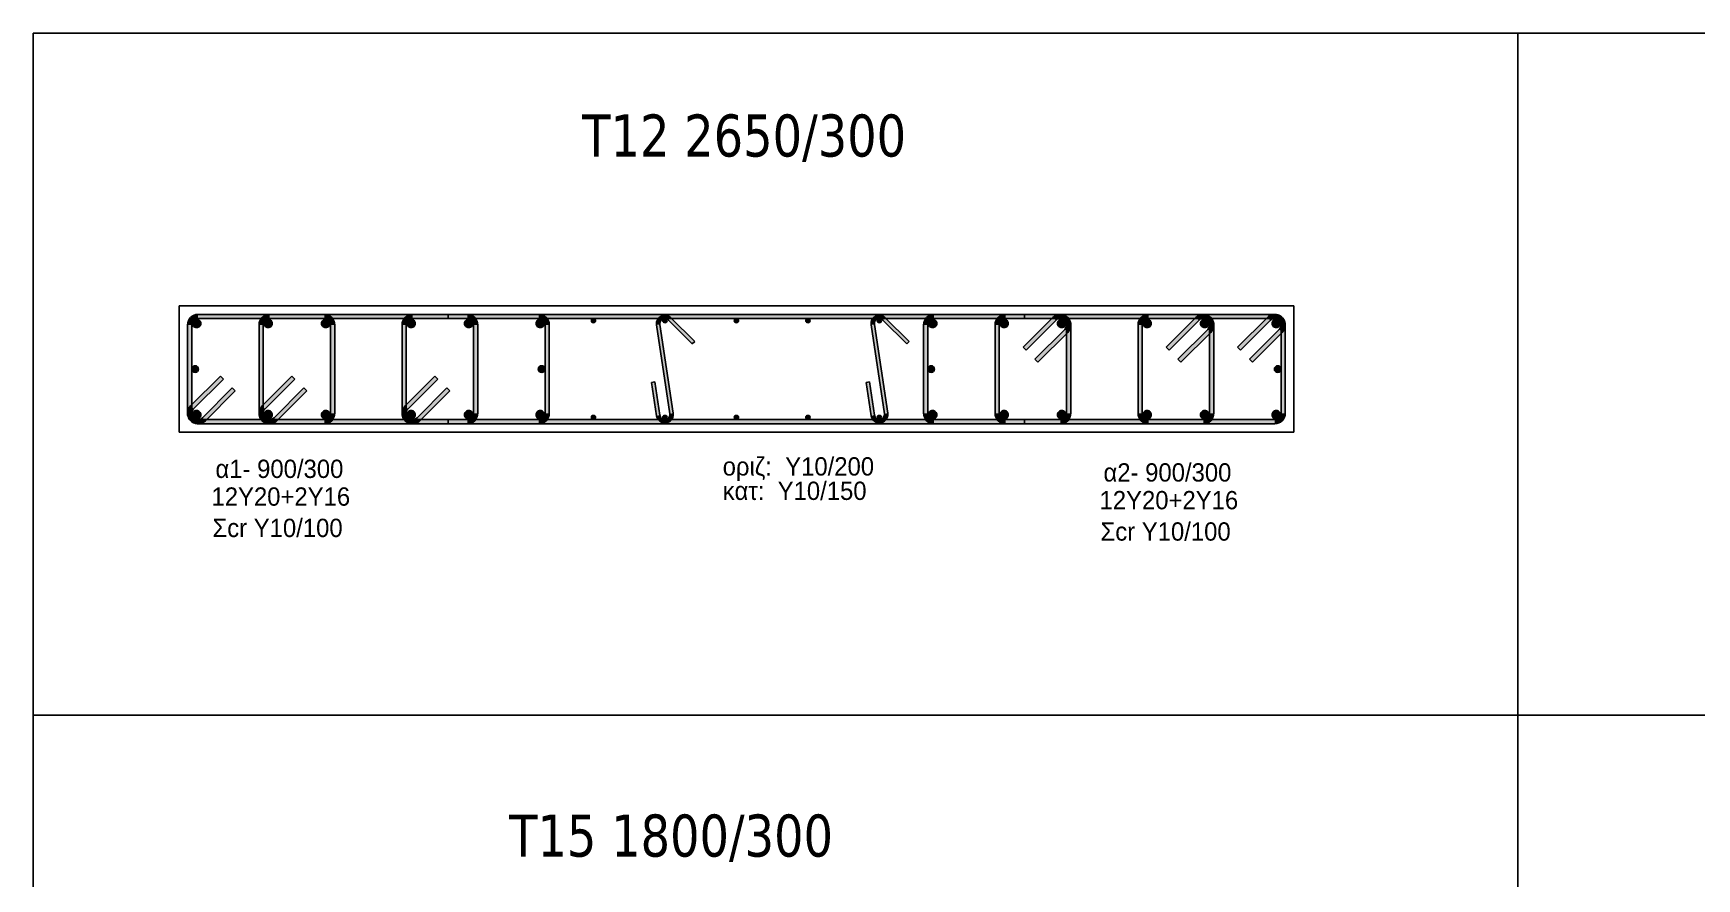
# Model space of a CAD drawing. Header units: millimetres. Extents: x -2171 to 1563, y -1758 to -1505.
# Drawn here: x -298.93 to -279.16, y -1600.3 to -1590.25 of the extents above; entities that cross this region are included whole.
import ezdxf

# ---------------------------------------------------------------- set-up
doc = ezdxf.new("R2010")
doc.units = ezdxf.units.MM
for name, color, linetype in [('-S_TEXT', 3, 'Continuous'), ('Col_Det', 7, 'Continuous'), ('Col_Det_Fill', 7, 'Continuous'), ('Geo_Col_Pro_1', 7, 'Continuous'), ('pinakaki', 153, 'Continuous')]:
    doc.layers.add(name, color=color, linetype=linetype)
doc.styles.add('S1Arl22_b_934_161', font='arial.ttf', dxfattribs={"width": 0.933629, "height": 0.002175})
doc.styles.get("Standard").update_dxf_attribs({"font": 'tahoma.ttf'})

msp = doc.modelspace()

# ---------------------------------------------------------------- hatches: boundary and pattern name
at = {"layer": 'Col_Det_Fill'}
for color, points in [(252, [(-296.9753, -1593.6397), (-296.9753, -1593.5897, 0.4142136), (-297.1003, -1593.7147), (-297.0503, -1593.7147, -0.4142136)]), (12, [(-297.043, -1593.697, 0.4142136), (-296.993, -1593.747, 0.4142136), (-296.943, -1593.697, 0.4142136), (-296.993, -1593.647, 0.4142136)]), (252, [(-292.9253, -1593.6397), (-292.9253, -1593.5897), (-296.9753, -1593.5897), (-296.9753, -1593.6397)]), (252, [(-296.1253, -1593.6397), (-296.1253, -1593.5897, 0.4142136), (-296.2503, -1593.7147), (-296.2003, -1593.7147, -0.4142136)]), (56, [(-296.193, -1593.697, 0.4142136), (-296.143, -1593.747, 0.4142136), (-296.093, -1593.697, 0.4142136), (-296.143, -1593.647, 0.4142136)]), (252, [(-295.4753, -1593.6397), (-295.4753, -1593.5897), (-296.1253, -1593.5897), (-296.1253, -1593.6397)]), (56, [(-295.5076, -1593.697, 0.4142136), (-295.4576, -1593.747, 0.4142136), (-295.4076, -1593.697, 0.4142136), (-295.4576, -1593.647, 0.4142136)]), (252, [(-295.4003, -1593.7147), (-295.3503, -1593.7147, 0.4142136), (-295.4753, -1593.5897), (-295.4753, -1593.6397, -0.4142136)]), (252, [(-294.4253, -1593.6397), (-294.4253, -1593.5897, 0.4142136), (-294.5503, -1593.7147), (-294.5003, -1593.7147, -0.4142136)]), (56, [(-294.493, -1593.697, 0.4142136), (-294.443, -1593.747, 0.4142136), (-294.393, -1593.697, 0.4142136), (-294.443, -1593.647, 0.4142136)]), (252, [(-293.7753, -1593.6397), (-293.7753, -1593.5897), (-294.4253, -1593.5897), (-294.4253, -1593.6397)]), (252, [(-287.1488, -1593.6397), (-287.1488, -1593.5897), (-294.0018, -1593.5897), (-294.0018, -1593.6397)]), (56, [(-293.8076, -1593.697, 0.4142136), (-293.7576, -1593.747, 0.4142136), (-293.7076, -1593.697, 0.4142136), (-293.7576, -1593.647, 0.4142136)]), (252, [(-293.7003, -1593.7147), (-293.6503, -1593.7147, 0.4142136), (-293.7753, -1593.5897), (-293.7753, -1593.6397, -0.4142136)]), (12, [(-292.9576, -1593.697, 0.4142136), (-292.9076, -1593.747, 0.4142136), (-292.8576, -1593.697, 0.4142136), (-292.9076, -1593.647, 0.4142136)]), (252, [(-292.8503, -1593.7147), (-292.8003, -1593.7147, 0.4142136), (-292.9253, -1593.5897), (-292.9253, -1593.6397, -0.4142136)]), (133, [(-292.2999, -1593.6647, 0.4142136), (-292.2749, -1593.6897, 0.4142136), (-292.2499, -1593.6647, 0.4142136), (-292.2749, -1593.6397, 0.4142136)]), (252, [(-291.524, -1593.7145), (-291.4844, -1593.7086, -0.7233449), (-291.3827, -1593.6572), (-291.3544, -1593.629, 0.7233449)]), (133, [(-291.4501, -1593.6647, 0.4142136), (-291.4251, -1593.6897, 0.4142136), (-291.4001, -1593.6647, 0.4142136), (-291.4251, -1593.6397, 0.4142136)]), (252, [(-291.3544, -1593.629), (-291.3827, -1593.6572), (-291.0998, -1593.9401), (-291.0716, -1593.9118)]), (133, [(-290.6003, -1593.6647, 0.4142136), (-290.5753, -1593.6897, 0.4142136), (-290.5503, -1593.6647, 0.4142136), (-290.5753, -1593.6397, 0.4142136)]), (133, [(-289.7505, -1593.6647, 0.4142136), (-289.7255, -1593.6897, 0.4142136), (-289.7005, -1593.6647, 0.4142136), (-289.7255, -1593.6397, 0.4142136)]), (252, [(-288.9746, -1593.7145), (-288.935, -1593.7086, -0.7233449), (-288.8333, -1593.6572), (-288.805, -1593.629, 0.7233449)]), (133, [(-288.9007, -1593.6647, 0.4142136), (-288.8757, -1593.6897, 0.4142136), (-288.8507, -1593.6647, 0.4142136), (-288.8757, -1593.6397, 0.4142136)]), (252, [(-288.805, -1593.629), (-288.8333, -1593.6572), (-288.5504, -1593.9401), (-288.5222, -1593.9118)]), (252, [(-288.2253, -1593.6397), (-288.2253, -1593.5897, 0.4142136), (-288.3503, -1593.7147), (-288.3003, -1593.7147, -0.4142136)]), (12, [(-288.193, -1593.697, 0.4142136), (-288.243, -1593.647, 0.4142136), (-288.293, -1593.697, 0.4142136), (-288.243, -1593.747, 0.4142136)]), (252, [(-284.1753, -1593.6397), (-284.1753, -1593.5897), (-288.2253, -1593.5897), (-288.2253, -1593.6397)]), (252, [(-287.3753, -1593.6397), (-287.3753, -1593.5897, 0.4142136), (-287.5003, -1593.7147), (-287.4503, -1593.7147, -0.4142136)]), (56, [(-287.343, -1593.697, 0.4142136), (-287.393, -1593.647, 0.4142136), (-287.443, -1593.697, 0.4142136), (-287.393, -1593.747, 0.4142136)]), (252, [(-286.7253, -1593.6397), (-286.7253, -1593.5897), (-287.3753, -1593.5897), (-287.3753, -1593.6397)]), (252, [(-286.7783, -1593.6616), (-286.8137, -1593.6263), (-287.1672, -1593.9798), (-287.1319, -1594.0152)]), (252, [(-286.6503, -1593.7147), (-286.6003, -1593.7147, 0.6681786), (-286.8137, -1593.6263), (-286.7783, -1593.6616, -0.6681786)]), (56, [(-286.6576, -1593.697, 0.4142136), (-286.7076, -1593.647, 0.4142136), (-286.7576, -1593.697, 0.4142136), (-286.7076, -1593.747, 0.4142136)]), (252, [(-286.6723, -1593.7677), (-286.6369, -1593.8031, 0.6681786), (-286.7253, -1593.5897), (-286.7253, -1593.6397, -0.6681786)]), (252, [(-285.6753, -1593.6397), (-285.6753, -1593.5897, 0.4142136), (-285.8003, -1593.7147), (-285.7503, -1593.7147, -0.4142136)]), (56, [(-285.643, -1593.697, 0.4142136), (-285.693, -1593.647, 0.4142136), (-285.743, -1593.697, 0.4142136), (-285.693, -1593.747, 0.4142136)]), (252, [(-285.0253, -1593.6397), (-285.0253, -1593.5897), (-285.6753, -1593.5897), (-285.6753, -1593.6397)]), (252, [(-285.0783, -1593.6616), (-285.1137, -1593.6263), (-285.4672, -1593.9798), (-285.4319, -1594.0152)]), (252, [(-284.9503, -1593.7147), (-284.9003, -1593.7147, 0.6681786), (-285.1137, -1593.6263), (-285.0783, -1593.6616, -0.6681786)]), (56, [(-284.9576, -1593.697, 0.4142136), (-285.0076, -1593.647, 0.4142136), (-285.0576, -1593.697, 0.4142136), (-285.0076, -1593.747, 0.4142136)]), (252, [(-284.9723, -1593.7677), (-284.9369, -1593.8031, 0.6681786), (-285.0253, -1593.5897), (-285.0253, -1593.6397, -0.6681786)]), (252, [(-284.2283, -1593.6616), (-284.2637, -1593.6263), (-284.6172, -1593.9798), (-284.5819, -1594.0152)]), (252, [(-284.1003, -1593.7147), (-284.0503, -1593.7147, 0.6681786), (-284.2637, -1593.6263), (-284.2283, -1593.6616, -0.6681786)]), (12, [(-284.1076, -1593.697, 0.4142136), (-284.1576, -1593.647, 0.4142136), (-284.2076, -1593.697, 0.4142136), (-284.1576, -1593.747, 0.4142136)]), (252, [(-284.1223, -1593.7677), (-284.0869, -1593.8031, 0.6681786), (-284.1753, -1593.5897), (-284.1753, -1593.6397, -0.6681786)]), (252, [(-297.0503, -1593.7147), (-297.1003, -1593.7147), (-297.1003, -1594.7647), (-297.0503, -1594.7647)]), (252, [(-296.2003, -1593.7147), (-296.2503, -1593.7147), (-296.2503, -1594.7647), (-296.2003, -1594.7647)]), (252, [(-295.4003, -1594.7647), (-295.3503, -1594.7647), (-295.3503, -1593.7147), (-295.4003, -1593.7147)]), (252, [(-294.5003, -1593.7147), (-294.5503, -1593.7147), (-294.5503, -1594.7647), (-294.5003, -1594.7647)]), (252, [(-293.7003, -1594.7647), (-293.6503, -1594.7647), (-293.6503, -1593.7147), (-293.7003, -1593.7147)]), (252, [(-292.8503, -1594.7647), (-292.8003, -1594.7647), (-292.8003, -1593.7147), (-292.8503, -1593.7147)]), (252, [(-291.3658, -1594.7708), (-291.3262, -1594.7649), (-291.4844, -1593.7086), (-291.524, -1593.7145)]), (252, [(-288.8164, -1594.7708), (-288.7768, -1594.7649), (-288.935, -1593.7086), (-288.9746, -1593.7145)]), (252, [(-288.3003, -1593.7147), (-288.3503, -1593.7147), (-288.3503, -1594.7647), (-288.3003, -1594.7647)]), (252, [(-287.4503, -1593.7147), (-287.5003, -1593.7147), (-287.5003, -1594.7647), (-287.4503, -1594.7647)]), (252, [(-287.0258, -1594.1213), (-286.9905, -1594.1566), (-286.6369, -1593.8031), (-286.6723, -1593.7677)]), (252, [(-286.6503, -1594.7647), (-286.6003, -1594.7647), (-286.6003, -1593.7147), (-286.6503, -1593.7147)]), (252, [(-285.7503, -1593.7147), (-285.8003, -1593.7147), (-285.8003, -1594.7647), (-285.7503, -1594.7647)]), (252, [(-285.3258, -1594.1213), (-285.2905, -1594.1566), (-284.9369, -1593.8031), (-284.9723, -1593.7677)]), (252, [(-284.9503, -1594.7647), (-284.9003, -1594.7647), (-284.9003, -1593.7147), (-284.9503, -1593.7147)]), (252, [(-284.4758, -1594.1213), (-284.4405, -1594.1566), (-284.0869, -1593.8031), (-284.1223, -1593.7677)]), (252, [(-284.1003, -1594.7647), (-284.0503, -1594.7647), (-284.0503, -1593.7147), (-284.1003, -1593.7147)]), (12, [(-297.0503, -1594.2397, 0.4142136), (-297.0103, -1594.2797, 0.4142136), (-296.9703, -1594.2397, 0.4142136), (-297.0103, -1594.1997, 0.4142136)]), (12, [(-292.9303, -1594.2397, 0.4142136), (-292.8903, -1594.2797, 0.4142136), (-292.8503, -1594.2397, 0.4142136), (-292.8903, -1594.1997, 0.4142136)]), (12, [(-288.2203, -1594.2397, 0.4142136), (-288.2603, -1594.1997, 0.4142136), (-288.3003, -1594.2397, 0.4142136), (-288.2603, -1594.2797, 0.4142136)]), (12, [(-284.1003, -1594.2397, 0.4142136), (-284.1403, -1594.1997, 0.4142136), (-284.1803, -1594.2397, 0.4142136), (-284.1403, -1594.2797, 0.4142136)]), (252, [(-296.6748, -1594.3581), (-296.7101, -1594.3227), (-297.0637, -1594.6763), (-297.0283, -1594.7116)]), (252, [(-296.9223, -1594.8177), (-296.8869, -1594.8531), (-296.5334, -1594.4995), (-296.5687, -1594.4642)]), (252, [(-295.8248, -1594.3581), (-295.8601, -1594.3227), (-296.2137, -1594.6763), (-296.1783, -1594.7116)]), (252, [(-296.0723, -1594.8177), (-296.0369, -1594.8531), (-295.6834, -1594.4995), (-295.7187, -1594.4642)]), (252, [(-294.1248, -1594.3581), (-294.1601, -1594.3227), (-294.5137, -1594.6763), (-294.4783, -1594.7116)]), (252, [(-294.3723, -1594.8177), (-294.3369, -1594.8531), (-293.9834, -1594.4995), (-294.0187, -1594.4642)]), (252, [(-291.5437, -1594.393), (-291.5833, -1594.3989), (-291.524, -1594.7945), (-291.4844, -1594.7886)]), (252, [(-288.9943, -1594.393), (-289.0339, -1594.3989), (-288.9746, -1594.7945), (-288.935, -1594.7886)]), (252, [(-297.0283, -1594.7116), (-297.0637, -1594.6763, 0.6681786), (-296.9753, -1594.8897), (-296.9753, -1594.8397, -0.6681786)]), (252, [(-296.1783, -1594.7116), (-296.2137, -1594.6763, 0.6681786), (-296.1253, -1594.8897), (-296.1253, -1594.8397, -0.6681786)]), (252, [(-294.4783, -1594.7116), (-294.5137, -1594.6763, 0.6681786), (-294.4253, -1594.8897), (-294.4253, -1594.8397, -0.6681786)]), (252, [(-297.0503, -1594.7647), (-297.1003, -1594.7647, 0.6681786), (-296.8869, -1594.8531), (-296.9223, -1594.8177, -0.6681786)]), (12, [(-297.043, -1594.7823, 0.4142136), (-296.993, -1594.8323, 0.4142136), (-296.943, -1594.7823, 0.4142136), (-296.993, -1594.7323, 0.4142136)]), (252, [(-296.9753, -1594.8397), (-296.9753, -1594.8897), (-292.9253, -1594.8897), (-292.9253, -1594.8397)]), (252, [(-296.2003, -1594.7647), (-296.2503, -1594.7647, 0.6681786), (-296.0369, -1594.8531), (-296.0723, -1594.8177, -0.6681786)]), (56, [(-296.193, -1594.7823, 0.4142136), (-296.143, -1594.8323, 0.4142136), (-296.093, -1594.7823, 0.4142136), (-296.143, -1594.7323, 0.4142136)]), (252, [(-296.1253, -1594.8397), (-296.1253, -1594.8897), (-295.4753, -1594.8897), (-295.4753, -1594.8397)]), (56, [(-295.5076, -1594.7823, 0.4142136), (-295.4576, -1594.8323, 0.4142136), (-295.4076, -1594.7823, 0.4142136), (-295.4576, -1594.7323, 0.4142136)]), (252, [(-295.4753, -1594.8397), (-295.4753, -1594.8897, 0.4142136), (-295.3503, -1594.7647), (-295.4003, -1594.7647, -0.4142136)]), (252, [(-294.5003, -1594.7647), (-294.5503, -1594.7647, 0.6681786), (-294.3369, -1594.8531), (-294.3723, -1594.8177, -0.6681786)]), (56, [(-294.493, -1594.7823, 0.4142136), (-294.443, -1594.8323, 0.4142136), (-294.393, -1594.7823, 0.4142136), (-294.443, -1594.7323, 0.4142136)]), (252, [(-294.4253, -1594.8397), (-294.4253, -1594.8897), (-293.7753, -1594.8897), (-293.7753, -1594.8397)]), (252, [(-294.0018, -1594.8397), (-294.0018, -1594.8897), (-287.1488, -1594.8897), (-287.1488, -1594.8397)]), (56, [(-293.8076, -1594.7823, 0.4142136), (-293.7576, -1594.8323, 0.4142136), (-293.7076, -1594.7823, 0.4142136), (-293.7576, -1594.7323, 0.4142136)]), (252, [(-293.7753, -1594.8397), (-293.7753, -1594.8897, 0.4142136), (-293.6503, -1594.7647), (-293.7003, -1594.7647, -0.4142136)]), (12, [(-292.9576, -1594.7823, 0.4142136), (-292.9076, -1594.8323, 0.4142136), (-292.8576, -1594.7823, 0.4142136), (-292.9076, -1594.7323, 0.4142136)]), (252, [(-292.9253, -1594.8397), (-292.9253, -1594.8897, 0.4142136), (-292.8003, -1594.7647), (-292.8503, -1594.7647, -0.4142136)]), (133, [(-292.2999, -1594.8147, 0.4142136), (-292.2749, -1594.8397, 0.4142136), (-292.2499, -1594.8147, 0.4142136), (-292.2749, -1594.7897, 0.4142136)]), (252, [(-291.4844, -1594.7886), (-291.524, -1594.7945, 1), (-291.3262, -1594.7649), (-291.3658, -1594.7708, -1)]), (133, [(-291.4501, -1594.8147, 0.4142136), (-291.4251, -1594.8397, 0.4142136), (-291.4001, -1594.8147, 0.4142136), (-291.4251, -1594.7897, 0.4142136)]), (133, [(-290.6003, -1594.8147, 0.4142136), (-290.5753, -1594.8397, 0.4142136), (-290.5503, -1594.8147, 0.4142136), (-290.5753, -1594.7897, 0.4142136)]), (133, [(-289.7505, -1594.8147, 0.4142136), (-289.7255, -1594.8397, 0.4142136), (-289.7005, -1594.8147, 0.4142136), (-289.7255, -1594.7897, 0.4142136)]), (252, [(-288.935, -1594.7886), (-288.9746, -1594.7945, 1), (-288.7768, -1594.7649), (-288.8164, -1594.7708, -1)]), (133, [(-288.9007, -1594.8147, 0.4142136), (-288.8757, -1594.8397, 0.4142136), (-288.8507, -1594.8147, 0.4142136), (-288.8757, -1594.7897, 0.4142136)]), (252, [(-288.3003, -1594.7647), (-288.3503, -1594.7647, 0.4142136), (-288.2253, -1594.8897), (-288.2253, -1594.8397, -0.4142136)]), (12, [(-288.193, -1594.7823, 0.4142136), (-288.243, -1594.7323, 0.4142136), (-288.293, -1594.7823, 0.4142136), (-288.243, -1594.8323, 0.4142136)]), (252, [(-288.2253, -1594.8397), (-288.2253, -1594.8897), (-284.1753, -1594.8897), (-284.1753, -1594.8397)]), (252, [(-287.4503, -1594.7647), (-287.5003, -1594.7647, 0.4142136), (-287.3753, -1594.8897), (-287.3753, -1594.8397, -0.4142136)]), (56, [(-287.343, -1594.7823, 0.4142136), (-287.393, -1594.7323, 0.4142136), (-287.443, -1594.7823, 0.4142136), (-287.393, -1594.8323, 0.4142136)]), (252, [(-287.3753, -1594.8397), (-287.3753, -1594.8897), (-286.7253, -1594.8897), (-286.7253, -1594.8397)]), (56, [(-286.6576, -1594.7823, 0.4142136), (-286.7076, -1594.7323, 0.4142136), (-286.7576, -1594.7823, 0.4142136), (-286.7076, -1594.8323, 0.4142136)]), (252, [(-286.7253, -1594.8397), (-286.7253, -1594.8897, 0.4142136), (-286.6003, -1594.7647), (-286.6503, -1594.7647, -0.4142136)]), (252, [(-285.7503, -1594.7647), (-285.8003, -1594.7647, 0.4142136), (-285.6753, -1594.8897), (-285.6753, -1594.8397, -0.4142136)]), (56, [(-285.643, -1594.7823, 0.4142136), (-285.693, -1594.7323, 0.4142136), (-285.743, -1594.7823, 0.4142136), (-285.693, -1594.8323, 0.4142136)]), (252, [(-285.6753, -1594.8397), (-285.6753, -1594.8897), (-285.0253, -1594.8897), (-285.0253, -1594.8397)]), (56, [(-284.9576, -1594.7823, 0.4142136), (-285.0076, -1594.7323, 0.4142136), (-285.0576, -1594.7823, 0.4142136), (-285.0076, -1594.8323, 0.4142136)]), (252, [(-285.0253, -1594.8397), (-285.0253, -1594.8897, 0.4142136), (-284.9003, -1594.7647), (-284.9503, -1594.7647, -0.4142136)]), (12, [(-284.1076, -1594.7823, 0.4142136), (-284.1576, -1594.7323, 0.4142136), (-284.2076, -1594.7823, 0.4142136), (-284.1576, -1594.8323, 0.4142136)]), (252, [(-284.1753, -1594.8397), (-284.1753, -1594.8897, 0.4142136), (-284.0503, -1594.7647), (-284.1003, -1594.7647, -0.4142136)])]:
    msp.add_hatch(color=color, dxfattribs=at).paths.add_polyline_path(points)

# ---------------------------------------------------------------- linework, layer by layer
at = {"layer": '-S_TEXT', "ltscale": 5}
msp.add_lwpolyline([(-298.9343, -1590.2497), (-240.7868, -1590.2497), (-240.7868, -1630.2944), (-298.9343, -1630.2944)], close=True, dxfattribs=at)
at = {"layer": 'Col_Det', "color": 7}
for points in [[(-283.9503, -1593.4897), (-297.2003, -1593.4897)], [(-297.2003, -1593.4897), (-297.2003, -1594.9897)], [(-283.9503, -1594.9897), (-283.9503, -1593.4897)], [(-292.9253, -1593.5897), (-296.9753, -1593.5897)], [(-296.9753, -1593.6397), (-292.9253, -1593.6397)], [(-295.4753, -1593.5897), (-296.1253, -1593.5897)], [(-296.1253, -1593.6397), (-295.4753, -1593.6397)], [(-293.7753, -1593.5897), (-294.4253, -1593.5897)], [(-294.4253, -1593.6397), (-293.7753, -1593.6397)], [(-287.1488, -1593.5897), (-294.0018, -1593.5897)], [(-294.0018, -1593.5897), (-294.0018, -1593.6397)], [(-294.0018, -1593.6397), (-287.1488, -1593.6397)], [(-291.3827, -1593.6572), (-291.0998, -1593.9401)], [(-291.0716, -1593.9118), (-291.3544, -1593.629)], [(-288.8333, -1593.6572), (-288.5504, -1593.9401)], [(-288.5222, -1593.9118), (-288.805, -1593.629)], [(-284.1753, -1593.5897), (-288.2253, -1593.5897)], [(-288.2253, -1593.6397), (-284.1753, -1593.6397)], [(-286.7253, -1593.5897), (-287.3753, -1593.5897)], [(-287.3753, -1593.6397), (-286.7253, -1593.6397)], [(-286.8137, -1593.6263), (-287.1672, -1593.9798)], [(-287.1488, -1593.6397), (-287.1488, -1593.5897)], [(-287.1319, -1594.0152), (-286.7783, -1593.6616)], [(-285.0253, -1593.5897), (-285.6753, -1593.5897)], [(-285.6753, -1593.6397), (-285.0253, -1593.6397)], [(-285.1137, -1593.6263), (-285.4672, -1593.9798)], [(-285.4319, -1594.0152), (-285.0783, -1593.6616)], [(-284.2637, -1593.6263), (-284.6172, -1593.9798)], [(-284.5819, -1594.0152), (-284.2283, -1593.6616)], [(-297.1003, -1593.7147), (-297.1003, -1594.7647)], [(-297.0503, -1594.7647), (-297.0503, -1593.7147)], [(-296.2503, -1593.7147), (-296.2503, -1594.7647)], [(-296.2003, -1594.7647), (-296.2003, -1593.7147)], [(-295.4003, -1593.7147), (-295.4003, -1594.7647)], [(-295.3503, -1594.7647), (-295.3503, -1593.7147)], [(-294.5503, -1593.7147), (-294.5503, -1594.7647)], [(-294.5003, -1594.7647), (-294.5003, -1593.7147)], [(-293.7003, -1593.7147), (-293.7003, -1594.7647)], [(-293.6503, -1594.7647), (-293.6503, -1593.7147)], [(-292.8503, -1593.7147), (-292.8503, -1594.7647)], [(-292.8003, -1594.7647), (-292.8003, -1593.7147)], [(-291.524, -1593.7145), (-291.3658, -1594.7708)], [(-291.3262, -1594.7649), (-291.4844, -1593.7086)], [(-288.9746, -1593.7145), (-288.8164, -1594.7708)], [(-288.7768, -1594.7649), (-288.935, -1593.7086)], [(-288.3503, -1593.7147), (-288.3503, -1594.7647)], [(-288.3003, -1594.7647), (-288.3003, -1593.7147)], [(-287.5003, -1593.7147), (-287.5003, -1594.7647)], [(-287.4503, -1594.7647), (-287.4503, -1593.7147)], [(-286.6723, -1593.7677), (-287.0258, -1594.1213)], [(-286.9905, -1594.1566), (-286.6369, -1593.8031)], [(-286.6503, -1593.7147), (-286.6503, -1594.7647)], [(-286.6003, -1594.7647), (-286.6003, -1593.7147)], [(-285.8003, -1593.7147), (-285.8003, -1594.7647)], [(-285.7503, -1594.7647), (-285.7503, -1593.7147)], [(-284.9723, -1593.7677), (-285.3258, -1594.1213)], [(-285.2905, -1594.1566), (-284.9369, -1593.8031)], [(-284.9503, -1593.7147), (-284.9503, -1594.7647)], [(-284.9003, -1594.7647), (-284.9003, -1593.7147)], [(-284.1223, -1593.7677), (-284.4758, -1594.1213)], [(-284.4405, -1594.1566), (-284.0869, -1593.8031)], [(-284.1003, -1593.7147), (-284.1003, -1594.7647)], [(-284.0503, -1594.7647), (-284.0503, -1593.7147)], [(-291.0998, -1593.9401), (-291.0716, -1593.9118)], [(-288.5504, -1593.9401), (-288.5222, -1593.9118)], [(-287.1672, -1593.9798), (-287.1319, -1594.0152)], [(-285.4672, -1593.9798), (-285.4319, -1594.0152)], [(-284.6172, -1593.9798), (-284.5819, -1594.0152)], [(-287.0258, -1594.1213), (-286.9905, -1594.1566)], [(-285.3258, -1594.1213), (-285.2905, -1594.1566)], [(-284.4758, -1594.1213), (-284.4405, -1594.1566)], [(-296.7101, -1594.3227), (-297.0637, -1594.6763)], [(-297.0283, -1594.7116), (-296.6748, -1594.3581)], [(-296.5687, -1594.4642), (-296.9223, -1594.8177)], [(-296.6748, -1594.3581), (-296.7101, -1594.3227)], [(-296.5334, -1594.4995), (-296.5687, -1594.4642)], [(-295.8601, -1594.3227), (-296.2137, -1594.6763)], [(-296.1783, -1594.7116), (-295.8248, -1594.3581)], [(-295.7187, -1594.4642), (-296.0723, -1594.8177)], [(-295.8248, -1594.3581), (-295.8601, -1594.3227)], [(-295.6834, -1594.4995), (-295.7187, -1594.4642)], [(-294.1601, -1594.3227), (-294.5137, -1594.6763)], [(-294.4783, -1594.7116), (-294.1248, -1594.3581)], [(-294.0187, -1594.4642), (-294.3723, -1594.8177)], [(-294.1248, -1594.3581), (-294.1601, -1594.3227)], [(-293.9834, -1594.4995), (-294.0187, -1594.4642)], [(-291.5437, -1594.393), (-291.5833, -1594.3989)], [(-291.5833, -1594.3989), (-291.524, -1594.7945)], [(-291.4844, -1594.7886), (-291.5437, -1594.393)], [(-288.9943, -1594.393), (-289.0339, -1594.3989)], [(-289.0339, -1594.3989), (-288.9746, -1594.7945)], [(-288.935, -1594.7886), (-288.9943, -1594.393)], [(-296.8869, -1594.8531), (-296.5334, -1594.4995)], [(-296.0369, -1594.8531), (-295.6834, -1594.4995)], [(-294.3369, -1594.8531), (-293.9834, -1594.4995)], [(-292.9253, -1594.8397), (-296.9753, -1594.8397)], [(-295.4753, -1594.8397), (-296.1253, -1594.8397)], [(-293.7753, -1594.8397), (-294.4253, -1594.8397)], [(-294.0018, -1594.8397), (-294.0018, -1594.8897)], [(-287.1488, -1594.8397), (-294.0018, -1594.8397)], [(-284.1753, -1594.8397), (-288.2253, -1594.8397)], [(-286.7253, -1594.8397), (-287.3753, -1594.8397)], [(-287.1488, -1594.8897), (-287.1488, -1594.8397)], [(-285.0253, -1594.8397), (-285.6753, -1594.8397)], [(-297.2003, -1594.9897), (-283.9503, -1594.9897)], [(-296.9753, -1594.8897), (-292.9253, -1594.8897)], [(-296.1253, -1594.8897), (-295.4753, -1594.8897)], [(-294.4253, -1594.8897), (-293.7753, -1594.8897)], [(-294.0018, -1594.8897), (-287.1488, -1594.8897)], [(-288.2253, -1594.8897), (-284.1753, -1594.8897)], [(-287.3753, -1594.8897), (-286.7253, -1594.8897)], [(-285.6753, -1594.8897), (-285.0253, -1594.8897)]]:
    msp.add_lwpolyline(points, dxfattribs=at)
for points in [[(-296.9753, -1593.5897, 0.4142136), (-297.1003, -1593.7147)], [(-297.0503, -1593.7147, -0.4142136), (-296.9753, -1593.6397, -0.4142136)], [(-296.993, -1593.647, 0.4142136), (-297.043, -1593.697, 0.4142136)], [(-296.943, -1593.697, 0.4142136), (-296.993, -1593.647, 0.4142136)], [(-296.1253, -1593.5897, 0.4142136), (-296.2503, -1593.7147)], [(-296.2003, -1593.7147, -0.4142136), (-296.1253, -1593.6397, -0.4142136)], [(-296.143, -1593.647, 0.4142136), (-296.193, -1593.697, 0.4142136)], [(-296.093, -1593.697, 0.4142136), (-296.143, -1593.647, 0.4142136)], [(-295.4576, -1593.647, 0.4142136), (-295.5076, -1593.697, 0.4142136)], [(-295.3503, -1593.7147, 0.4142136), (-295.4753, -1593.5897)], [(-295.4753, -1593.6397, -0.4142136), (-295.4003, -1593.7147, -0.4142136)], [(-295.4076, -1593.697, 0.4142136), (-295.4576, -1593.647, 0.4142136)], [(-294.4253, -1593.5897, 0.4142136), (-294.5503, -1593.7147)], [(-294.5003, -1593.7147, -0.4142136), (-294.4253, -1593.6397, -0.4142136)], [(-294.443, -1593.647, 0.4142136), (-294.493, -1593.697, 0.4142136)], [(-294.393, -1593.697, 0.4142136), (-294.443, -1593.647, 0.4142136)], [(-293.7576, -1593.647, 0.4142136), (-293.8076, -1593.697, 0.4142136)], [(-293.6503, -1593.7147, 0.4142136), (-293.7753, -1593.5897)], [(-293.7753, -1593.6397, -0.4142136), (-293.7003, -1593.7147, -0.4142136)], [(-293.7076, -1593.697, 0.4142136), (-293.7576, -1593.647, 0.4142136)], [(-292.9076, -1593.647, 0.4142136), (-292.9576, -1593.697, 0.4142136)], [(-292.8003, -1593.7147, 0.4142136), (-292.9253, -1593.5897)], [(-292.9253, -1593.6397, -0.4142136), (-292.8503, -1593.7147, -0.4142136)], [(-292.8576, -1593.697, 0.4142136), (-292.9076, -1593.647, 0.4142136)], [(-292.2749, -1593.6397, 0.4142136), (-292.2999, -1593.6647, 0.4142136)], [(-292.2999, -1593.6647, 0.4142136), (-292.2749, -1593.6897, 0.4142136)], [(-292.2499, -1593.6647, 0.4142136), (-292.2749, -1593.6397, 0.4142136)], [(-292.2749, -1593.6897, 0.4142136), (-292.2499, -1593.6647, 0.4142136)], [(-291.3544, -1593.629, 0.7233449), (-291.524, -1593.7145, 0.7233449)], [(-291.4844, -1593.7086, -0.7233449), (-291.3827, -1593.6572)], [(-291.4251, -1593.6397, 0.4142136), (-291.4501, -1593.6647, 0.4142136)], [(-291.4501, -1593.6647, 0.4142136), (-291.4251, -1593.6897, 0.4142136)], [(-291.4001, -1593.6647, 0.4142136), (-291.4251, -1593.6397, 0.4142136)], [(-291.4251, -1593.6897, 0.4142136), (-291.4001, -1593.6647, 0.4142136)], [(-290.5753, -1593.6397, 0.4142136), (-290.6003, -1593.6647, 0.4142136)], [(-290.6003, -1593.6647, 0.4142136), (-290.5753, -1593.6897, 0.4142136)], [(-290.5503, -1593.6647, 0.4142136), (-290.5753, -1593.6397, 0.4142136)], [(-290.5753, -1593.6897, 0.4142136), (-290.5503, -1593.6647, 0.4142136)], [(-289.7255, -1593.6397, 0.4142136), (-289.7505, -1593.6647, 0.4142136)], [(-289.7505, -1593.6647, 0.4142136), (-289.7255, -1593.6897, 0.4142136)], [(-289.7005, -1593.6647, 0.4142136), (-289.7255, -1593.6397, 0.4142136)], [(-289.7255, -1593.6897, 0.4142136), (-289.7005, -1593.6647, 0.4142136)], [(-288.805, -1593.629, 0.7233449), (-288.9746, -1593.7145, 0.7233449)], [(-288.935, -1593.7086, -0.7233449), (-288.8333, -1593.6572)], [(-288.8757, -1593.6397, 0.4142136), (-288.9007, -1593.6647, 0.4142136)], [(-288.9007, -1593.6647, 0.4142136), (-288.8757, -1593.6897, 0.4142136)], [(-288.8507, -1593.6647, 0.4142136), (-288.8757, -1593.6397, 0.4142136)], [(-288.8757, -1593.6897, 0.4142136), (-288.8507, -1593.6647, 0.4142136)], [(-288.2253, -1593.5897, 0.4142136), (-288.3503, -1593.7147)], [(-288.3003, -1593.7147, -0.4142136), (-288.2253, -1593.6397, -0.4142136)], [(-288.243, -1593.647, 0.4142136), (-288.293, -1593.697, 0.4142136)], [(-288.193, -1593.697, 0.4142136), (-288.243, -1593.647, 0.4142136)], [(-287.3753, -1593.5897, 0.4142136), (-287.5003, -1593.7147)], [(-287.4503, -1593.7147, -0.4142136), (-287.3753, -1593.6397, -0.4142136)], [(-287.393, -1593.647, 0.4142136), (-287.443, -1593.697, 0.4142136)], [(-287.343, -1593.697, 0.4142136), (-287.393, -1593.647, 0.4142136)], [(-286.6003, -1593.7147, 0.6681786), (-286.8137, -1593.6263)], [(-286.7783, -1593.6616, -0.6681786), (-286.6503, -1593.7147, -0.6681786)], [(-286.7076, -1593.647, 0.4142136), (-286.7576, -1593.697, 0.4142136)], [(-286.6369, -1593.8031, 0.6681786), (-286.7253, -1593.5897)], [(-286.7253, -1593.6397, -0.6681786), (-286.6723, -1593.7677, -0.6681786)], [(-286.6576, -1593.697, 0.4142136), (-286.7076, -1593.647, 0.4142136)], [(-285.6753, -1593.5897, 0.4142136), (-285.8003, -1593.7147)], [(-285.7503, -1593.7147, -0.4142136), (-285.6753, -1593.6397, -0.4142136)], [(-285.693, -1593.647, 0.4142136), (-285.743, -1593.697, 0.4142136)], [(-285.643, -1593.697, 0.4142136), (-285.693, -1593.647, 0.4142136)], [(-284.9003, -1593.7147, 0.6681786), (-285.1137, -1593.6263)], [(-285.0783, -1593.6616, -0.6681786), (-284.9503, -1593.7147, -0.6681786)], [(-285.0076, -1593.647, 0.4142136), (-285.0576, -1593.697, 0.4142136)], [(-284.9369, -1593.8031, 0.6681786), (-285.0253, -1593.5897)], [(-285.0253, -1593.6397, -0.6681786), (-284.9723, -1593.7677, -0.6681786)], [(-284.9576, -1593.697, 0.4142136), (-285.0076, -1593.647, 0.4142136)], [(-284.0503, -1593.7147, 0.6681786), (-284.2637, -1593.6263)], [(-284.2283, -1593.6616, -0.6681786), (-284.1003, -1593.7147, -0.6681786)], [(-284.1576, -1593.647, 0.4142136), (-284.2076, -1593.697, 0.4142136)], [(-284.0869, -1593.8031, 0.6681786), (-284.1753, -1593.5897)], [(-284.1753, -1593.6397, -0.6681786), (-284.1223, -1593.7677, -0.6681786)], [(-284.1076, -1593.697, 0.4142136), (-284.1576, -1593.647, 0.4142136)], [(-297.043, -1593.697, 0.4142136), (-296.993, -1593.747, 0.4142136)], [(-296.993, -1593.747, 0.4142136), (-296.943, -1593.697, 0.4142136)], [(-296.193, -1593.697, 0.4142136), (-296.143, -1593.747, 0.4142136)], [(-296.143, -1593.747, 0.4142136), (-296.093, -1593.697, 0.4142136)], [(-295.5076, -1593.697, 0.4142136), (-295.4576, -1593.747, 0.4142136)], [(-295.4576, -1593.747, 0.4142136), (-295.4076, -1593.697, 0.4142136)], [(-294.493, -1593.697, 0.4142136), (-294.443, -1593.747, 0.4142136)], [(-294.443, -1593.747, 0.4142136), (-294.393, -1593.697, 0.4142136)], [(-293.8076, -1593.697, 0.4142136), (-293.7576, -1593.747, 0.4142136)], [(-293.7576, -1593.747, 0.4142136), (-293.7076, -1593.697, 0.4142136)], [(-292.9576, -1593.697, 0.4142136), (-292.9076, -1593.747, 0.4142136)], [(-292.9076, -1593.747, 0.4142136), (-292.8576, -1593.697, 0.4142136)], [(-288.293, -1593.697, 0.4142136), (-288.243, -1593.747, 0.4142136)], [(-288.243, -1593.747, 0.4142136), (-288.193, -1593.697, 0.4142136)], [(-287.443, -1593.697, 0.4142136), (-287.393, -1593.747, 0.4142136)], [(-287.393, -1593.747, 0.4142136), (-287.343, -1593.697, 0.4142136)], [(-286.7576, -1593.697, 0.4142136), (-286.7076, -1593.747, 0.4142136)], [(-286.7076, -1593.747, 0.4142136), (-286.6576, -1593.697, 0.4142136)], [(-285.743, -1593.697, 0.4142136), (-285.693, -1593.747, 0.4142136)], [(-285.693, -1593.747, 0.4142136), (-285.643, -1593.697, 0.4142136)], [(-285.0576, -1593.697, 0.4142136), (-285.0076, -1593.747, 0.4142136)], [(-285.0076, -1593.747, 0.4142136), (-284.9576, -1593.697, 0.4142136)], [(-284.2076, -1593.697, 0.4142136), (-284.1576, -1593.747, 0.4142136)], [(-284.1576, -1593.747, 0.4142136), (-284.1076, -1593.697, 0.4142136)], [(-297.0103, -1594.1997, 0.4142136), (-297.0503, -1594.2397, 0.4142136)], [(-297.0503, -1594.2397, 0.4142136), (-297.0103, -1594.2797, 0.4142136)], [(-296.9703, -1594.2397, 0.4142136), (-297.0103, -1594.1997, 0.4142136)], [(-297.0103, -1594.2797, 0.4142136), (-296.9703, -1594.2397, 0.4142136)], [(-292.8903, -1594.1997, 0.4142136), (-292.9303, -1594.2397, 0.4142136)], [(-292.9303, -1594.2397, 0.4142136), (-292.8903, -1594.2797, 0.4142136)], [(-292.8503, -1594.2397, 0.4142136), (-292.8903, -1594.1997, 0.4142136)], [(-292.8903, -1594.2797, 0.4142136), (-292.8503, -1594.2397, 0.4142136)], [(-288.2603, -1594.1997, 0.4142136), (-288.3003, -1594.2397, 0.4142136)], [(-288.3003, -1594.2397, 0.4142136), (-288.2603, -1594.2797, 0.4142136)], [(-288.2203, -1594.2397, 0.4142136), (-288.2603, -1594.1997, 0.4142136)], [(-288.2603, -1594.2797, 0.4142136), (-288.2203, -1594.2397, 0.4142136)], [(-284.1403, -1594.1997, 0.4142136), (-284.1803, -1594.2397, 0.4142136)], [(-284.1803, -1594.2397, 0.4142136), (-284.1403, -1594.2797, 0.4142136)], [(-284.1003, -1594.2397, 0.4142136), (-284.1403, -1594.1997, 0.4142136)], [(-284.1403, -1594.2797, 0.4142136), (-284.1003, -1594.2397, 0.4142136)], [(-297.0637, -1594.6763, 0.6681786), (-296.9753, -1594.8897)], [(-296.2137, -1594.6763, 0.6681786), (-296.1253, -1594.8897)], [(-294.5137, -1594.6763, 0.6681786), (-294.4253, -1594.8897)], [(-297.1003, -1594.7647, 0.6681786), (-296.8869, -1594.8531)], [(-296.9753, -1594.8397, -0.6681786), (-297.0283, -1594.7116, -0.6681786)], [(-296.9223, -1594.8177, -0.6681786), (-297.0503, -1594.7647, -0.6681786)], [(-296.993, -1594.7323, 0.4142136), (-297.043, -1594.7823, 0.4142136)], [(-297.043, -1594.7823, 0.4142136), (-296.993, -1594.8323, 0.4142136)], [(-296.943, -1594.7823, 0.4142136), (-296.993, -1594.7323, 0.4142136)], [(-296.993, -1594.8323, 0.4142136), (-296.943, -1594.7823, 0.4142136)], [(-296.2503, -1594.7647, 0.6681786), (-296.0369, -1594.8531)], [(-296.1253, -1594.8397, -0.6681786), (-296.1783, -1594.7116, -0.6681786)], [(-296.0723, -1594.8177, -0.6681786), (-296.2003, -1594.7647, -0.6681786)], [(-296.143, -1594.7323, 0.4142136), (-296.193, -1594.7823, 0.4142136)], [(-296.193, -1594.7823, 0.4142136), (-296.143, -1594.8323, 0.4142136)], [(-296.093, -1594.7823, 0.4142136), (-296.143, -1594.7323, 0.4142136)], [(-296.143, -1594.8323, 0.4142136), (-296.093, -1594.7823, 0.4142136)], [(-295.4576, -1594.7323, 0.4142136), (-295.5076, -1594.7823, 0.4142136)], [(-295.5076, -1594.7823, 0.4142136), (-295.4576, -1594.8323, 0.4142136)], [(-295.4753, -1594.8897, 0.4142136), (-295.3503, -1594.7647)], [(-295.4003, -1594.7647, -0.4142136), (-295.4753, -1594.8397, -0.4142136)], [(-295.4076, -1594.7823, 0.4142136), (-295.4576, -1594.7323, 0.4142136)], [(-295.4576, -1594.8323, 0.4142136), (-295.4076, -1594.7823, 0.4142136)], [(-294.5503, -1594.7647, 0.6681786), (-294.3369, -1594.8531)], [(-294.4253, -1594.8397, -0.6681786), (-294.4783, -1594.7116, -0.6681786)], [(-294.3723, -1594.8177, -0.6681786), (-294.5003, -1594.7647, -0.6681786)], [(-294.443, -1594.7323, 0.4142136), (-294.493, -1594.7823, 0.4142136)], [(-294.493, -1594.7823, 0.4142136), (-294.443, -1594.8323, 0.4142136)], [(-294.393, -1594.7823, 0.4142136), (-294.443, -1594.7323, 0.4142136)], [(-294.443, -1594.8323, 0.4142136), (-294.393, -1594.7823, 0.4142136)], [(-293.7576, -1594.7323, 0.4142136), (-293.8076, -1594.7823, 0.4142136)], [(-293.8076, -1594.7823, 0.4142136), (-293.7576, -1594.8323, 0.4142136)], [(-293.7753, -1594.8897, 0.4142136), (-293.6503, -1594.7647)], [(-293.7003, -1594.7647, -0.4142136), (-293.7753, -1594.8397, -0.4142136)], [(-293.7076, -1594.7823, 0.4142136), (-293.7576, -1594.7323, 0.4142136)], [(-293.7576, -1594.8323, 0.4142136), (-293.7076, -1594.7823, 0.4142136)], [(-292.9076, -1594.7323, 0.4142136), (-292.9576, -1594.7823, 0.4142136)], [(-292.9576, -1594.7823, 0.4142136), (-292.9076, -1594.8323, 0.4142136)], [(-292.9253, -1594.8897, 0.4142136), (-292.8003, -1594.7647)], [(-292.8503, -1594.7647, -0.4142136), (-292.9253, -1594.8397, -0.4142136)], [(-292.8576, -1594.7823, 0.4142136), (-292.9076, -1594.7323, 0.4142136)], [(-292.9076, -1594.8323, 0.4142136), (-292.8576, -1594.7823, 0.4142136)], [(-292.2749, -1594.7897, 0.4142136), (-292.2999, -1594.8147, 0.4142136)], [(-292.2999, -1594.8147, 0.4142136), (-292.2749, -1594.8397, 0.4142136)], [(-292.2499, -1594.8147, 0.4142136), (-292.2749, -1594.7897, 0.4142136)], [(-292.2749, -1594.8397, 0.4142136), (-292.2499, -1594.8147, 0.4142136)], [(-291.524, -1594.7945, 1), (-291.3262, -1594.7649)], [(-291.3658, -1594.7708, -1), (-291.4844, -1594.7886, -1)], [(-291.4251, -1594.7897, 0.4142136), (-291.4501, -1594.8147, 0.4142136)], [(-291.4501, -1594.8147, 0.4142136), (-291.4251, -1594.8397, 0.4142136)], [(-291.4001, -1594.8147, 0.4142136), (-291.4251, -1594.7897, 0.4142136)], [(-291.4251, -1594.8397, 0.4142136), (-291.4001, -1594.8147, 0.4142136)], [(-290.5753, -1594.7897, 0.4142136), (-290.6003, -1594.8147, 0.4142136)], [(-290.6003, -1594.8147, 0.4142136), (-290.5753, -1594.8397, 0.4142136)], [(-290.5503, -1594.8147, 0.4142136), (-290.5753, -1594.7897, 0.4142136)], [(-290.5753, -1594.8397, 0.4142136), (-290.5503, -1594.8147, 0.4142136)], [(-289.7255, -1594.7897, 0.4142136), (-289.7505, -1594.8147, 0.4142136)], [(-289.7505, -1594.8147, 0.4142136), (-289.7255, -1594.8397, 0.4142136)], [(-289.7005, -1594.8147, 0.4142136), (-289.7255, -1594.7897, 0.4142136)], [(-289.7255, -1594.8397, 0.4142136), (-289.7005, -1594.8147, 0.4142136)], [(-288.9746, -1594.7945, 1), (-288.7768, -1594.7649)], [(-288.8164, -1594.7708, -1), (-288.935, -1594.7886, -1)], [(-288.8757, -1594.7897, 0.4142136), (-288.9007, -1594.8147, 0.4142136)], [(-288.9007, -1594.8147, 0.4142136), (-288.8757, -1594.8397, 0.4142136)], [(-288.8507, -1594.8147, 0.4142136), (-288.8757, -1594.7897, 0.4142136)], [(-288.8757, -1594.8397, 0.4142136), (-288.8507, -1594.8147, 0.4142136)], [(-288.3503, -1594.7647, 0.4142136), (-288.2253, -1594.8897)], [(-288.2253, -1594.8397, -0.4142136), (-288.3003, -1594.7647, -0.4142136)], [(-288.243, -1594.7323, 0.4142136), (-288.293, -1594.7823, 0.4142136)], [(-288.293, -1594.7823, 0.4142136), (-288.243, -1594.8323, 0.4142136)], [(-288.193, -1594.7823, 0.4142136), (-288.243, -1594.7323, 0.4142136)], [(-288.243, -1594.8323, 0.4142136), (-288.193, -1594.7823, 0.4142136)], [(-287.5003, -1594.7647, 0.4142136), (-287.3753, -1594.8897)], [(-287.3753, -1594.8397, -0.4142136), (-287.4503, -1594.7647, -0.4142136)], [(-287.393, -1594.7323, 0.4142136), (-287.443, -1594.7823, 0.4142136)], [(-287.443, -1594.7823, 0.4142136), (-287.393, -1594.8323, 0.4142136)], [(-287.343, -1594.7823, 0.4142136), (-287.393, -1594.7323, 0.4142136)], [(-287.393, -1594.8323, 0.4142136), (-287.343, -1594.7823, 0.4142136)], [(-286.7076, -1594.7323, 0.4142136), (-286.7576, -1594.7823, 0.4142136)], [(-286.7576, -1594.7823, 0.4142136), (-286.7076, -1594.8323, 0.4142136)], [(-286.7253, -1594.8897, 0.4142136), (-286.6003, -1594.7647)], [(-286.6503, -1594.7647, -0.4142136), (-286.7253, -1594.8397, -0.4142136)], [(-286.6576, -1594.7823, 0.4142136), (-286.7076, -1594.7323, 0.4142136)], [(-286.7076, -1594.8323, 0.4142136), (-286.6576, -1594.7823, 0.4142136)], [(-285.8003, -1594.7647, 0.4142136), (-285.6753, -1594.8897)], [(-285.6753, -1594.8397, -0.4142136), (-285.7503, -1594.7647, -0.4142136)], [(-285.693, -1594.7323, 0.4142136), (-285.743, -1594.7823, 0.4142136)], [(-285.743, -1594.7823, 0.4142136), (-285.693, -1594.8323, 0.4142136)], [(-285.643, -1594.7823, 0.4142136), (-285.693, -1594.7323, 0.4142136)], [(-285.693, -1594.8323, 0.4142136), (-285.643, -1594.7823, 0.4142136)], [(-285.0076, -1594.7323, 0.4142136), (-285.0576, -1594.7823, 0.4142136)], [(-285.0576, -1594.7823, 0.4142136), (-285.0076, -1594.8323, 0.4142136)], [(-285.0253, -1594.8897, 0.4142136), (-284.9003, -1594.7647)], [(-284.9503, -1594.7647, -0.4142136), (-285.0253, -1594.8397, -0.4142136)], [(-284.9576, -1594.7823, 0.4142136), (-285.0076, -1594.7323, 0.4142136)], [(-285.0076, -1594.8323, 0.4142136), (-284.9576, -1594.7823, 0.4142136)], [(-284.1576, -1594.7323, 0.4142136), (-284.2076, -1594.7823, 0.4142136)], [(-284.2076, -1594.7823, 0.4142136), (-284.1576, -1594.8323, 0.4142136)], [(-284.1753, -1594.8897, 0.4142136), (-284.0503, -1594.7647)], [(-284.1003, -1594.7647, -0.4142136), (-284.1753, -1594.8397, -0.4142136)], [(-284.1076, -1594.7823, 0.4142136), (-284.1576, -1594.7323, 0.4142136)], [(-284.1576, -1594.8323, 0.4142136), (-284.1076, -1594.7823, 0.4142136)]]:
    msp.add_lwpolyline(points, format="xyb", dxfattribs=at)
at = {"layer": 'Geo_Col_Pro_1', "color": 4, "linetype": 'Continuous', "ltscale": 0.5}
for p, q in [((-281.2856, -1590.2497), (-281.2856, -1610.5817)), ((-298.9343, -1598.3514), (-240.7868, -1598.3514))]:
    msp.add_line(p, q, dxfattribs=at)

# ---------------------------------------------------------------- texts
at = {"layer": 'Col_Det', "color": 7, "style": 'S1Arl22_b_934_161', "width": 0.933629}
for s, p in [(' α1- 900/300', (-296.847, -1595.5335)), ('οριζ:  Y10/200', (-290.739, -1595.5047)), (' α2- 900/300', (-286.29, -1595.5763)), ('12Y20+2Y16', (-296.8156, -1595.8631)), ('κατ:  Y10/150', (-290.739, -1595.7947)), ('12Y20+2Y16', (-286.2586, -1595.9058)), ('Σcr Y10/100', (-296.8037, -1596.2356)), ('Σcr Y10/100', (-286.2467, -1596.2783))]:
    msp.add_text(s, height=0.2175, dxfattribs=at).set_placement(p)
at = {"layer": 'pinakaki', "color": 1, "width": 0.933629}
for s, p in [('Τ12 2650/300', (-292.4081, -1591.7142)), ('Τ15 1800/300 ', (-293.2771, -1600.0324))]:
    msp.add_text(s, height=0.5, dxfattribs=at).set_placement(p)

doc.saveas('drawing.dxf')
